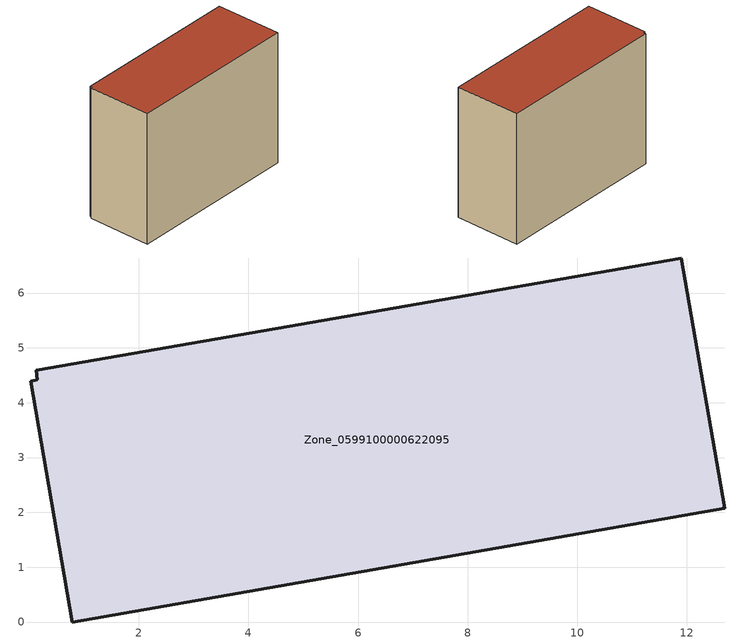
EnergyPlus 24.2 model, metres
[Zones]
Zone_0599100000622095
 floor ground (C_G): 12.69,2.07 0.79,0 0.03,4.39 0.15,4.42 0.13,4.59 11.9,6.64 z0
 wall outside (C_F): 12.69,2.07 11.9,6.64 0.13,4.59 0.15,4.42 0.03,4.39 0.79,0 12.69,2.07 z0:9.28
 roof outside (C_R): 0.79,0 12.69,2.07 11.9,6.64 0.13,4.59 0.15,4.42 0.03,4.39 z9.28
[BUILDING]
Pand.0599100000622095: North Axis=0; Terrain=City; Loads Convergence Tolerance Value=0.04; Temperature Convergence Tolerance Value=0.4; Solar Distribution=FullExterior; Maximum Number of Warmup Days=25; Minimum Number of Warmup Days=1
[Site:Location]
Rotterdam.The.Hague.AP_ZH_NLD Design_Conditions: Latitude=51.96; Longitude=4.45; Time Zone=1; Elevation=-4.5
[SITE:GROUNDTEMPERATURE:BUILDINGSURFACE]
18, 18, 18, 18, 18, 18, 18, 18, 18, 18, 18, 18
[MATERIAL] Thermal Absorptance=0.9; Solar Absorptance=0.7; Visible Absorptance=0.7
Name | Roughness | Thickness | Conductivity | Density | Specific Heat
G.TI.1946 | MediumSmooth | 0.15 | 1 | 540 | 1210
F.TI.1946 | Rough | 0.3 | 0.857143 | 1920 | 840
R.TI.1946 | MediumRough | 0.2 | 0.1 | 1500 | 1000
[CONSTRUCTION]
C_G: G.TI.1946
C_F: F.TI.1946
C_R: R.TI.1946
[ZONE]
Zone_0599100000622095: Type=1; Multiplier=1; Ceiling Height=Autocalculate; Volume=Autocalculate; Floor Area=autocalculate; Part of Total Floor Area=Yes
[ZONEINFILTRATION:DESIGNFLOWRATE]
Infil_Zone_0599100000622095: Zone or ZoneList or Space or SpaceList=Zone_0599100000622095; Schedule=AlwaysOn; Design Flow Rate Calculation Method=Flow/Area; Flow Rate per Floor Area=0.003; Constant Term Coefficient=1; Temperature Term Coefficient=0; Velocity Term Coefficient=0; Velocity Squared Term Coefficient=0
[HVACTEMPLATE:ZONE:IDEALLOADSAIRSYSTEM]
Zone_0599100000622095: Maximum Heating Supply Air Temperature=50; Minimum Cooling Supply Air Temperature=13; Maximum Heating Supply Air Humidity Ratio=0.0156; Minimum Cooling Supply Air Humidity Ratio=0.0077; Heating Limit=NoLimit; Cooling Limit=NoLimit; Dehumidification Control Type=ConstantSensibleHeatRatio; Cooling Sensible Heat Ratio=0.7; Dehumidification Setpoint=60; Humidification Control Type=None; Humidification Setpoint=30; Outdoor Air Method=None; Outdoor Air Flow Rate per Person=0.00944; Outdoor Air Flow Rate per Zone Floor Area=0; Outdoor Air Flow Rate per Zone=0; Demand Controlled Ventilation Type=None; Outdoor Air Economizer Type=NoEconomizer; Heat Recovery Type=None; Sensible Heat Recovery Effectiveness=0.7; Latent Heat Recovery Effectiveness=0.65
[ZONECONTROL:THERMOSTAT]
ThermostatControl_Zone_0599100000622095: Zone or ZoneList=Zone_0599100000622095; Control Type Schedule=DualSetpointControlType; Control 1=Thermostat_Zone_0599100000622095; Temperature Difference Between Cutout And Setpoint=0
[THERMOSTATSETPOINT:DUALSETPOINT]
Thermostat_Zone_0599100000622095: Heating Setpoint Temperature Schedule=HeatingSetpoint_Zone_0599100000622095; Cooling Setpoint Temperature Schedule=CoolingSetpoint_Zone_0599100000622095
[SCHEDULE:COMPACT]
HeatingSetpoint_Zone_0599100000622095: Through: 12/31, For: AllDays, Until: 24:00, 21
CoolingSetpoint_Zone_0599100000622095: Through: 12/31, For: AllDays, Until: 24:00, 24
DualSetpointControlType: Through: 12/31, For: AllDays, Until: 24:00, 4
AlwaysOn: Through: 12/31, For: AllDays, Until: 24:00, 1
